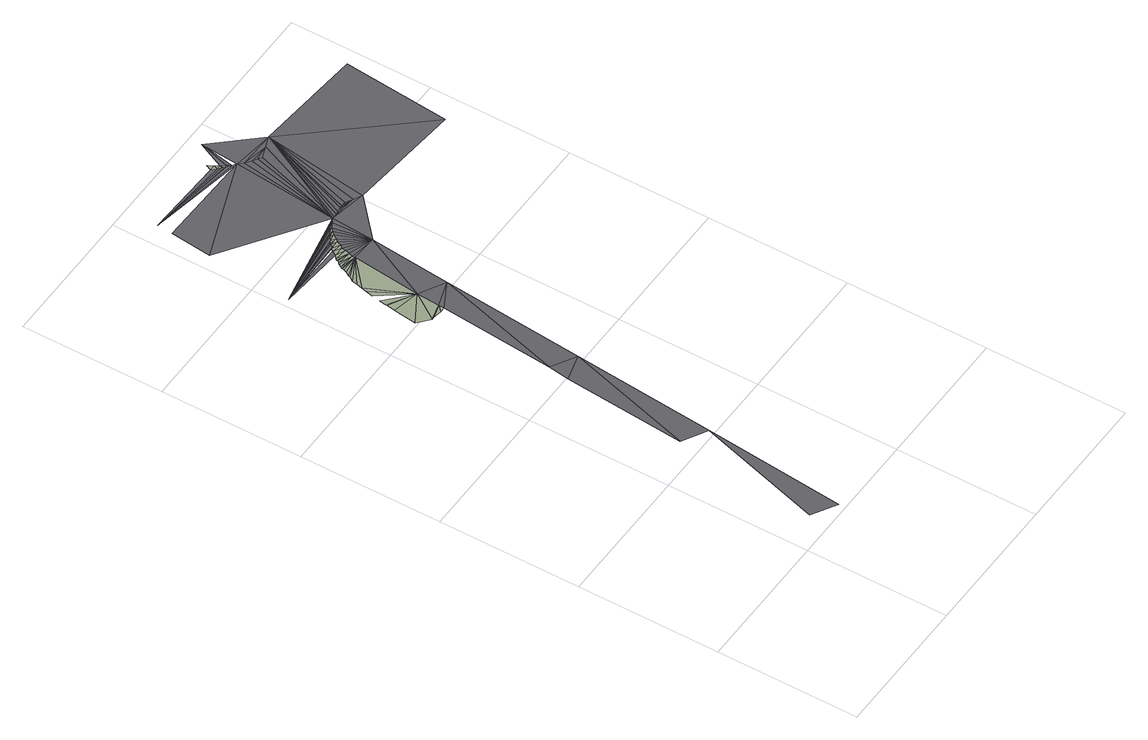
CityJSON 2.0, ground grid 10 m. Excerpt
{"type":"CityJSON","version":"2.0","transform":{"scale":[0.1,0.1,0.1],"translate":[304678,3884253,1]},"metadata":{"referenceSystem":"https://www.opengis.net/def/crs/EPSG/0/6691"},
"CityObjects":{
"road1":{"type":"Road","attributes":{"name":"3896号線","function":"4","RoadStructureAttribute.width":12.4,"RoadStructureAttribute.numberOfLanes":2},"geometry":[{"type":"MultiSurface","lod":"3","boundaries":[[[0,1,2]],[[3,4,5]],[[3,2,4]],[[5,4,6]],[[7,8,9]],[[10,9,11]],[[12,10,11]],[[13,8,7]],[[6,14,15]],[[15,10,12]],[[6,4,14]],[[16,13,7]],[[17,18,7]],[[9,10,7]],[[7,19,20]],[[20,21,7]],[[14,10,15]],[[10,14,7]],[[22,23,24]],[[25,26,27]],[[28,19,22]],[[19,7,22]],[[24,28,22]],[[22,29,30]],[[31,32,26]],[[29,22,33]],[[34,23,22]],[[33,22,35]],[[26,36,37]],[[22,38,35]],[[30,34,22]],[[39,26,37]],[[40,26,39]],[[41,42,43]],[[44,22,7]],[[22,41,38]],[[42,45,46]],[[43,38,41]],[[47,26,48]],[[45,49,50]],[[41,45,42]],[[50,46,45]],[[26,47,51]],[[45,52,49]],[[27,49,52]],[[26,53,54]],[[27,55,25]],[[52,55,27]],[[26,54,56]],[[7,14,44]],[[57,36,25]],[[55,57,25]],[[26,56,58]],[[44,45,41]],[[57,59,36]],[[59,39,37]],[[26,58,31]],[[37,36,59]],[[44,55,52]],[[59,60,39]],[[41,22,44]],[[60,48,40]],[[40,39,60]],[[32,61,62]],[[52,45,44]],[[44,59,57]],[[60,63,48]],[[63,47,48]],[[57,55,44]],[[60,59,44]],[[44,63,60]],[[63,64,47]],[[64,51,47]],[[53,51,64]],[[64,63,44]],[[64,65,53]],[[44,65,64]],[[54,53,65]],[[56,54,65]],[[66,62,61]],[[67,65,44]],[[65,67,56]],[[68,69,70]],[[58,56,67]],[[71,72,70]],[[44,32,67]],[[61,73,70]],[[31,58,67]],[[67,32,31]],[[70,74,75]],[[74,70,69]],[[68,70,72]],[[71,70,73]],[[75,74,76]],[[75,76,77]],[[78,74,69]],[[74,78,76]],[[69,68,78]],[[68,79,78]],[[79,68,72]],[[72,71,79]],[[71,73,79]],[[80,78,79]],[[80,79,73]]],"semantics":{"surfaces":[{"type":"TrafficArea","function":"2020"},{"type":"AuxiliaryTrafficArea","function":"1100"},{"type":"TrafficArea","function":"1010"}],"values":[0,0,0,0,1,1,1,1,0,1,0,1,1,1,1,1,0,0,1,2,1,1,1,1,2,1,1,1,2,1,1,2,2,1,0,1,1,1,2,1,1,1,2,1,1,2,1,1,2,0,1,1,2,0,1,1,2,1,0,1,0,1,1,2,0,0,1,1,0,0,0,1,1,1,0,1,0,1,1,2,0,1,2,1,2,0,2,1,1,2,2,2,2,1,1,1,1,1,1,1,1,1,0,0]}}]},
"road2":{"type":"Road","geometry":[{"type":"MultiSurface","lod":"3","boundaries":[[[81,82,83]],[[83,84,81]],[[32,85,86]],[[86,87,32]],[[32,88,89]],[[89,85,32]],[[32,83,88]],[[87,61,32]],[[83,90,91]],[[91,92,83]],[[83,93,94]],[[94,90,83]],[[83,95,96]],[[96,93,83]],[[83,32,95]],[[92,84,83]],[[83,80,61]],[[83,61,87]],[[87,88,83]],[[87,86,88]],[[85,89,88]],[[88,86,85]],[[32,44,84]],[[84,92,95]],[[95,32,84]],[[92,96,95]],[[92,93,96]],[[92,94,93]],[[92,90,94]],[[92,91,90]]],"semantics":{"surfaces":[{"type":"TrafficArea","function":"1010"},{"type":"TrafficArea","function":"2020"}],"values":[0,0,0,0,0,0,0,0,0,0,0,0,0,0,0,0,1,1,1,1,1,1,1,1,1,1,1,1,1,1]}}]}
},
"vertices":[
[26,15,10],[43,5,10],[52,104,10],[35,114,10],[61,204,10],[42,199,10],[44,214,10],[52,314,10],[31,302,10],[39,295,10],[51,298,10],[41,295,10],[47,294,10],[33,318,10],[70,304,10],[51,294,10],[34,324,10],[35,330,10],[34,325,10],[38,345,10],[37,341,10],[36,336,10],[57,362,10],[42,356,10],[40,353,10],[54,376,10],[6,377,10],[52,373,10],[39,349,10],[45,362,10],[44,360,10],[74,390,10],[77,391,10],[45,363,10],[42,357,10],[45,364,10],[56,378,10],[57,378,10],[46,365,10],[58,380,10],[59,381,10],[57,364,10],[48,368,10],[47,367,10],[75,361,10],[58,367,10],[49,369,10],[63,384,10],[61,382,10],[50,371,10],[49,370,10],[65,385,10],[59,370,10],[66,386,10],[67,387,10],[59,373,10],[69,388,10],[61,375,10],[71,389,10],[62,378,10],[64,380,10],[84,464,10],[11,437,10],[66,383,10],[68,385,10],[70,387,10],[14,466,10],[74,389,10],[77,469,10],[76,470,10],[15,477,10],[80,466,10],[79,468,10],[81,466,10],[74,472,10],[71,475,10],[75,475,10],[73,479,10],[77,472,10],[79,469,10],[86,491,10],
[183,378,10],[190,453,10],[113,460,10],[103,386,10],[94,456,10],[91,458,10],[87,461,10],[105,457,10],[97,454,10],[89,392,10],[92,392,10],[97,389,10],[84,392,10],[87,392,10],[79,391,10],[81,391,10]
]}
